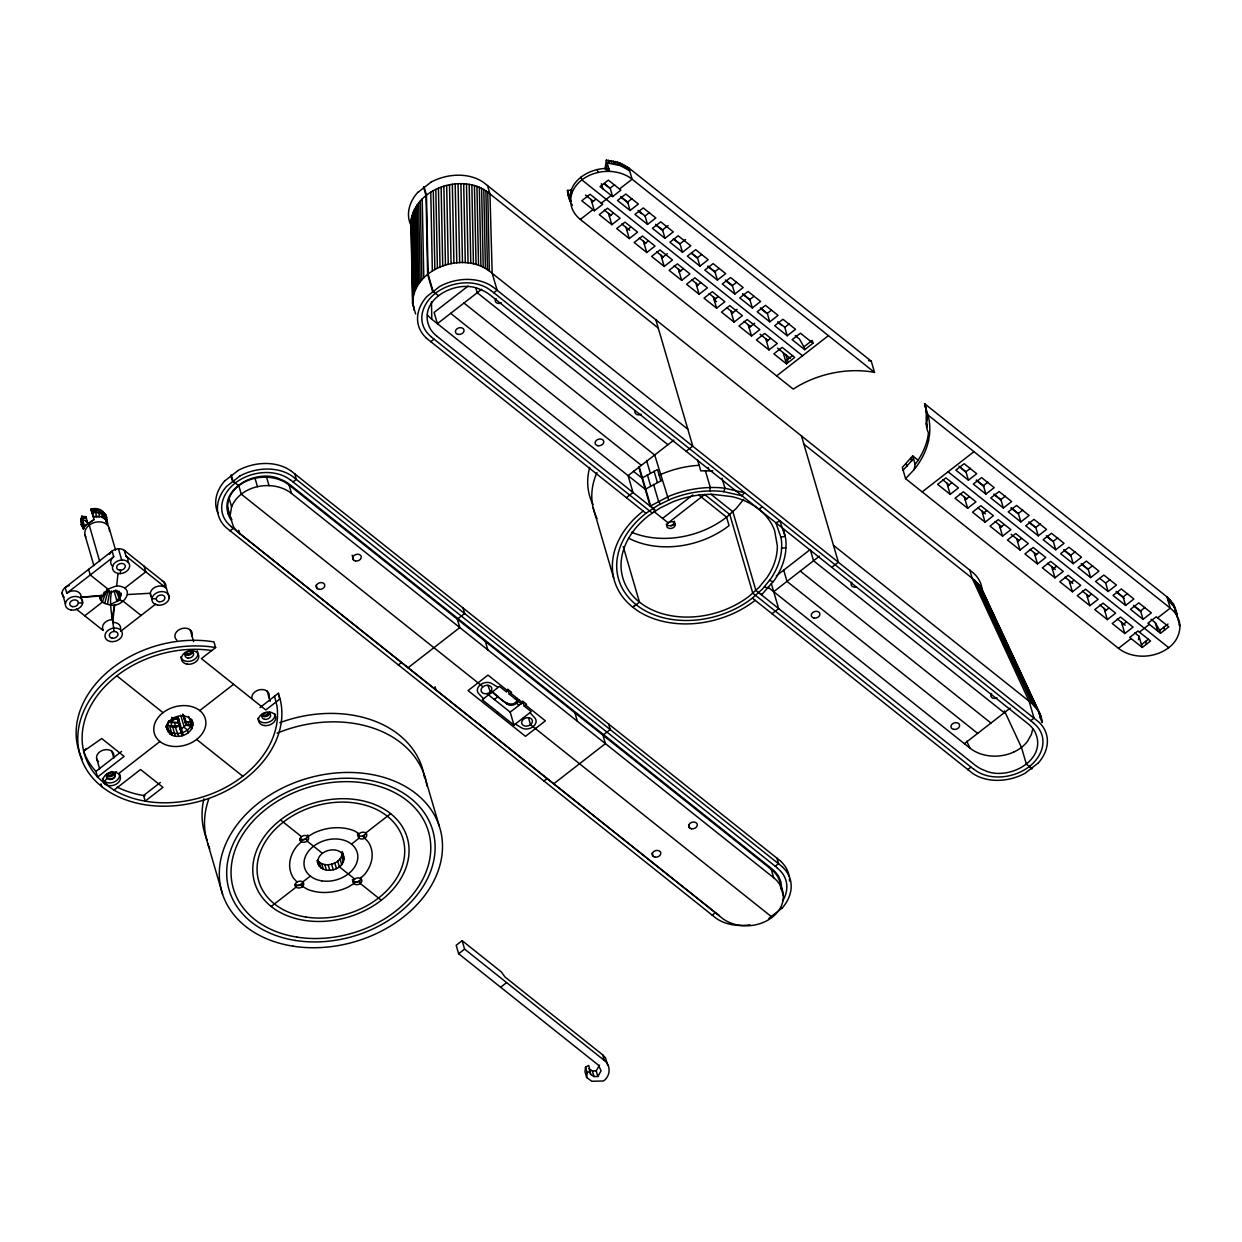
<?xml version="1.0" encoding="UTF-8"?>
<svg xmlns="http://www.w3.org/2000/svg" width="1242" height="1242" viewBox="0 0 1242 1242"><rect width="100%" height="100%" fill="white"/><g stroke="black" fill="none" stroke-linecap="round" stroke-linejoin="round"><path stroke-width="1.5" d="M761.532 594.934L774.527 580.014A88.399 66.199 -16.3 0 0 785.736 550.796L785.891 547.815A65.997 49.432 -16.3 0 0 785.208 536.265L779.852 520.972L775.846 522.758L780.892 537.227A62.674 46.932 -16.3 0 1 781.56 548.203L781.404 551.044A83.975 62.892 -16.3 0 1 770.754 578.788L762.541 588.956L752.404 598.101A83.975 62.892 -16.3 0 1 636.137 604.699L632.69 607.183L628.188 603.193A88.399 66.199 -16.3 0 1 643.185 511.067M926.827 427.481L926.998 414.316L925.352 406.46L927.821 414.89L1170.259 608.114A42.476 31.811 -16.3 0 1 1176.717 615.427C1183.533 626.154 1178.642 640.655 1168.722 647.656A31.205 23.365 -16.3 0 1 1161.192 652.19C1150.775 656.94 1138.448 657.546 1127.689 653.525A42.476 31.811 -16.3 0 1 1118.483 648.34L905.589 478.667L914.096 469.631A89.269 66.866 -16.3 0 0 928.535 440.615L929.513 434.607C923.179 425.261 928.737 413.71 924.529 403.65L1166.968 596.874L1173.426 604.186L1176.547 613.827M415.651 314.009L412.592 303.576L410.947 222.489C414.114 188.458 461.729 172.622 487.749 192.153L658.244 328.043M106.874 519.684L106.703 521.966L106.874 519.684C107.231 512.061 97.652 508.599 91.38 510.478L103.35 514.778L107.169 522.866L105.027 516.61L105.741 514.902L100.307 510.897L103.986 513.008L103.35 514.778L106.222 520.677M114.016 631.464C112.758 618.268 108.582 604.621 111.671 590.99M112.696 566.368A8.834 6.614 -16.3 0 1 113.736 556.742L112.091 551.122L65.158 587.59L66.804 593.21A8.834 6.614 -16.3 0 1 76.383 591.208A8.834 6.614 -16.3 0 1 81.056 597.185L103.769 595.896L107.961 589.081L116.67 585.867L118.021 573.369A8.834 6.614 -16.3 0 1 115.382 562.362A8.834 6.614 -16.3 0 1 129.525 564.598A8.834 6.614 -16.3 0 1 118.037 573.525M120.241 573.633L120.614 570.233M590.633 1074.392L588.77 1065.465L585.525 1067.08L585.013 1071.862L586.643 1077.482L591.766 1081.254L603.503 1080.99C610.396 1076.302 611.281 1065.465 604.295 1060.435L464.601 949.105L462.148 940.675L456.171 945.317L458.64 953.747L598.318 1065.077L601.112 1070.759L597.883 1076.504L594.018 1076.566L590.633 1074.392L589.407 1070.185M586.643 1077.482L587.171 1072.7L585.525 1067.08M687.835 429.235L489.332 271.02C462.909 250.962 413.198 268.225 412.592 303.576M605.04 168.865L606.329 160.14L619.618 162.78L628.825 167.949L871.263 361.189L874.554 372.429L871.884 371.917A89.269 66.866 -16.3 0 0 798.047 386.122L793.219 389.119L580.34 219.43A42.476 31.811 -16.3 0 1 573.882 212.134C568.805 204.014 570.078 193.084 575.993 185.772A31.205 23.365 -16.3 0 1 581.861 179.904C593.365 171.148 609.418 169.005 622.91 174.035A42.476 31.811 -16.3 0 1 632.116 179.205L874.554 372.429M1138.464 639.692L1138.976 636.199L1134.784 632.861M606.127 169.921L607.167 162.95L606.329 160.14M92.964 516.517L92.436 510.943L98.692 510.788L101.58 511.595L102.232 517.51L104.545 518.861M97.544 510.12L98.692 510.788L99.469 516.734L96.426 516.594L95.525 510.633L94.485 509.981M632.69 607.183L636.137 604.699A83.975 62.892 -16.3 0 1 645.995 513.303L657.748 505.432L670.773 499.098A83.975 62.892 -16.3 0 1 706.17 491.071L709.772 490.994L710.331 487.578L705.394 470.718M914.096 469.631L915.152 464.291L917.372 461.31A89.269 66.866 -16.3 0 0 927.712 437.805L928.473 433.116M1032.785 728.852L1031.403 734.41L1027.491 741.365A32.09 24.033 -16.3 0 1 1013.689 752.093M82.282 601.407L81.056 597.185L99.624 595.663C99.143 600.212 103.272 603.659 107.464 604.202L109.839 590.913M141.06 615.458L123.362 601.361L118.207 599.855L119.046 595.756L117.571 590.695M119.356 598.737L120.971 593.381L120.132 597.48L118.207 599.855M120.132 597.48L121.064 593.412M599.467 1065.139L596.238 1070.883L592.372 1070.93L588.987 1068.772M169.797 733.836L166.086 726.617C170.713 739.3 193.721 733.013 191.92 719.863C197.105 732.019 178.832 740.993 169.797 733.836L166.956 724.086C168.726 728.324 185.788 725.033 175.2 726.88A15.804 11.83 -16.3 0 1 171.241 726.694M119.744 598.116L120.971 593.381M104.701 603.426L108.659 588.584M81.32 521.003A12.156 9.098 -16.3 0 1 81.18 518.613L81.832 516.16L86.008 516.827L87.794 523.705M81.584 520.01L82.251 517.572L86.412 518.225M83.851 528.673L81.103 524.45L82.251 517.572L81.289 519.684L83.664 529.014L82.469 524.947L82.997 520.103L87.219 520.988M82.671 524.605L82.096 526.732L83.416 527.136L81.103 524.45L83.416 527.136M85.372 518.613L86.008 516.827M116.67 585.867C138.654 586.845 122.135 610.738 107.464 604.202M319.023 865.86L317.378 860.24C324.146 868.826 340.417 864.308 342.326 853.72L343.972 859.34C342.047 872.163 318.868 875.082 317.176 860.659M167.592 725.514L168.462 722.068L178.258 722.534L182.139 735.792M518.737 699.681C517.666 704.462 511.099 706.884 507.093 704.136L491.227 691.483M289.06 485.017A42.476 31.811 -16.3 0 0 279.854 479.831C266.362 474.817 250.31 476.944 238.806 485.715A31.205 23.365 -16.3 0 0 232.937 491.584C227.022 498.896 225.749 509.825 230.826 517.93A42.476 31.811 -16.3 0 0 231.85 519.529M231.586 506.798L230.112 515.88L233.294 526.36A42.476 31.811 -16.3 0 0 239.753 533.672L721.928 917.993A42.476 31.811 -16.3 0 0 731.134 923.163C741.893 927.184 754.22 926.579 764.653 921.828A31.205 23.365 -16.3 0 0 772.182 917.295A31.205 23.365 -16.3 0 0 778.051 911.426C783.966 904.098 785.239 893.169 780.162 885.065A42.476 31.811 -16.3 0 0 773.704 877.752L291.528 493.447A42.476 31.811 -16.3 0 0 282.322 488.261C264.189 481.368 239.52 487.951 231.586 506.798L229.133 498.368M607.307 171.365L606.453 168.586L609.62 171.396L608.813 168.57C590.695 167.173 566.383 181.146 570.699 201.639M106.781 589.639L102.403 602.075L84.735 615.799M709.772 490.994A62.674 46.932 -16.3 0 1 723.698 491.646L725.002 488.277L722.037 478.154M100.711 600.243L104.328 591.875M105.974 518.799L106.719 517.184M99.764 598.07L101.316 594.965M94.05 519.575C84.006 526.499 75.824 532.088 94.05 519.575L90.961 509.065A12.156 9.098 -16.3 0 1 104.825 514.856M171.831 721.152L171.287 722.021L168.213 721.54M184.111 715.516L186.719 724.459L181.534 728.806L183.242 735.373M517.992 699.898C510.509 711.138 498.104 696.483 492.22 691.421M743.601 499.393L736.195 508.506L726.586 517.169A79.55 59.585 -16.3 0 1 631.526 532.244M905.589 478.667L902.313 467.427L912.684 455.861L918.475 460.472M903.12 470.237L913.507 458.671M417.855 192.417L430.819 182.341M225.066 480.654L238.029 470.578M781.808 908.29L768.845 918.366M1037.939 763.24L1024.976 773.316A44.557 33.363 -16.3 0 1 972.47 773.254L752.404 598.101M86.366 748.445L83.649 751.193L84.984 755.881A99.438 74.473 -16.3 0 0 97.559 777.026L105.151 784.075L114.016 790.129A99.438 74.473 -16.3 0 0 140.719 800.298L146.649 801.416A99.438 74.473 -16.3 0 0 276.919 705.704L274.544 696.25M119.046 595.756L120.195 594.639L119.201 591.27M177.559 717.146L171.97 721.183L168.834 720.686M343.972 859.34C343.397 843.722 315.685 849.109 317.983 863.469M271.16 906.505L296.046 887.161L295.223 884.351A4.425 3.307 -16.3 0 0 301.356 884.009L302.116 883.264A4.425 3.307 -16.3 0 0 302.877 881.525M302.691 882.006A4.425 3.307 -16.3 0 0 297.521 881.758L296.574 882.363A4.425 3.307 -16.3 0 0 296.046 887.161A4.425 3.307 -16.3 0 0 302.179 886.819L302.939 886.074A4.425 3.307 -16.3 0 0 302.691 882.006L310.329 876.076M360.397 878.467L364.76 874.228A41.98 31.438 -16.3 0 0 368.237 841.905L364.76 838.117L363.937 835.307M710.952 494.254L732.873 511.735L755.881 590.431L974.939 765.025A43.33 32.447 -16.3 0 0 984.347 770.319C1008.1 781.839 1049.242 759.669 1034.633 731.243A43.33 32.447 -16.3 0 0 1028.034 723.76L489.845 294.804A43.33 32.447 -16.3 0 0 480.421 289.51C456.668 277.991 415.527 300.16 430.136 328.587A43.33 32.447 -16.3 0 0 436.734 336.07M66.804 593.21L113.736 556.742M468.048 286.064L434.11 312.425L437.401 323.665L481.663 289.277M591.891 202.322L595.772 199.325M612.617 196.578L600.041 186.548L608.332 180.106L620.907 190.135L612.617 196.578L610.148 188.147L614.573 184.701M580.34 219.43L592.946 209.634M601.252 203.191L611.204 195.444M619.494 189.001L632.116 179.205L628.825 167.949M594.359 210.767L602.665 204.309L590.074 194.295L581.784 200.738L594.359 210.767L591.068 199.512M430.726 341.721L434.048 339.144M493.788 292.724L497.111 290.147L492.174 273.287L489.953 193.907L487.485 185.477M124.79 588.134L145.78 571.832L144.134 566.212M609.356 216.248L613.222 213.236M630.082 210.488L617.507 200.474L625.797 194.016L638.372 204.045L630.082 210.488L627.614 202.058L632.038 198.627M611.825 224.678L620.115 218.235L607.54 208.206L599.249 214.649L611.825 224.678L608.533 213.438M229.972 530.908L233.294 528.331M293.034 481.912L296.357 479.334L294.711 473.714M626.822 230.158L630.688 227.162M647.532 224.414L634.957 214.385L643.263 207.942L655.838 217.971L647.532 224.414L645.079 215.984L649.504 212.537M120.536 631.417L155.731 604.062M629.29 238.588L637.581 232.145L625.005 222.116L616.7 228.575L629.29 238.588L625.999 227.348M644.288 244.084L648.433 240.855M664.998 238.324L652.423 228.311L660.728 221.852L673.304 231.881L664.998 238.324L662.529 229.894L668.072 225.594M646.74 252.514L655.046 246.071L642.471 236.042L634.165 242.485L646.74 252.514L643.465 241.274M661.738 257.994L667.28 253.694M682.463 252.25L669.888 242.221L678.179 235.778L690.754 245.807L682.463 252.25L679.995 243.82L685.522 239.52M664.206 266.425L672.512 259.982L659.937 249.952L651.631 256.411L664.206 266.425L660.915 255.184M679.203 271.92L683.348 268.691M699.929 266.161L687.354 256.147L695.644 249.689L708.219 259.718L699.929 266.161L697.461 257.731L701.606 254.517M681.672 280.35L689.962 273.908L677.387 263.878L669.096 270.321L681.672 280.35L678.38 269.11M82.376 759.436A103.862 77.78 -16.3 0 1 79.131 751.581L77.734 746.69A103.862 77.78 -16.3 0 1 212.832 641.726L213.966 641.928L215.611 647.548L201.39 658.602L265.804 709.943L280.024 698.889L278.379 693.269L260.013 707.536M696.669 285.831L700.814 282.617M717.395 280.087L704.804 270.057L713.11 263.615L725.685 273.628L717.395 280.087L714.926 271.656L719.071 268.427M699.137 294.261L707.428 287.818L694.852 277.789L686.562 284.247L699.137 294.261L695.846 283.021M211.777 650.529L206.917 649.908A99.438 74.473 -16.3 0 0 83.649 751.193L101.72 738.54L124.122 756.394L97.559 777.026L95.913 771.406L121.561 751.472M718.28 296.527L714.134 299.757L716.572 301.697M734.845 293.997L722.27 283.983L730.575 277.525L743.151 287.554L734.845 293.997L732.392 285.567L736.537 282.338M116.5 771.81L114.124 772.974A4.425 3.307 -16.3 0 1 113.596 777.771A4.425 3.307 -16.3 0 1 107.48 778.129A4.425 3.307 -16.3 0 1 108.007 773.316M716.603 308.187L724.893 301.744L712.318 291.715L704.012 298.158L716.603 308.187L713.312 296.947M118.425 773.766L159.907 741.521M199.745 710.579L233.589 684.28M114.016 790.129L140.563 769.497L162.966 787.35L145.221 801.137L143.575 795.517L160.342 782.491M731.585 313.667L737.127 309.367M752.31 307.923L739.735 297.894L748.026 291.451L760.616 301.464L752.31 307.923L749.842 299.493L754.003 296.264M734.053 322.097L742.359 315.654L729.784 305.625L721.478 312.084L734.053 322.097L730.777 310.857M749.05 327.593L754.593 323.293M769.776 321.833L757.201 311.804L765.491 305.361L778.066 315.39L769.776 321.833L767.308 313.403L771.453 310.174M751.519 336.023L759.825 329.58L747.234 319.551L738.943 325.994L751.519 336.023L748.227 324.783M766.516 341.503L770.382 338.492M787.242 335.759L774.666 325.73L782.957 319.287L795.532 329.301L787.242 335.759L784.773 327.329L789.198 323.883M768.984 349.933L777.275 343.491L764.699 333.461L756.409 339.92L768.984 349.933L765.693 338.693M673.832 440.118L628.095 475.655L633.032 492.515L626.387 497.685M785.627 361.049L792.536 355.678M804.692 349.67L803.884 346.86L812.175 340.417L812.998 343.227L804.692 349.67L792.117 339.64L800.422 333.198L812.998 343.227M398.263 665.044L401.585 662.467M786.45 363.859L794.74 357.401L782.165 347.387L773.859 353.83L786.45 363.859L783.159 352.619M776.638 375.891L828.414 335.65M686.127 451.25L692.772 446.095L655.792 319.613M408.028 667.808L459.804 627.567L457.351 619.137L464.648 613.47L463.002 607.85M662.591 518.411L692.772 494.968M494.316 699.494L497.84 696.762L497.499 695.629M524.233 706.077L526.561 704.276L523.751 702.04L521.438 703.857L509.282 694.169L511.611 692.368L508.801 690.133L506.472 691.934L499.486 686.36L482.222 699.758L513.971 725.08L531.234 711.666L524.233 706.077L522.758 701.031M636.137 604.699L639.459 602.122A79.55 59.585 -16.3 0 0 749.594 595.881L759.204 587.202L766.997 577.577A79.55 59.585 -16.3 0 0 777.352 545.968L774.635 530.613A79.55 59.585 -16.3 0 0 732.035 496.66L712.566 494.316A79.55 59.585 -16.3 0 0 672.264 502.078L659.937 508.087L648.79 515.539A79.55 59.585 -16.3 0 0 639.459 602.122L623.236 546.651M758.94 509.282L762.262 506.705M496.769 713.451L498.104 712.427M515.352 699.013L516.688 697.973M513.971 725.08L510.198 712.147L523.13 702.087M351.486 844.094L359.109 838.164A4.425 3.307 -16.3 0 0 364.279 838.412L365.226 837.822A4.425 3.307 -16.3 0 0 365.753 833.009L390.64 813.665M776.312 575.884L810.25 549.523L813.541 560.763L1004.235 712.753M773.704 591.704L819.441 556.183M543.872 781.094L547.194 778.517M603.612 734.674L610.257 729.52L608.611 723.9M922.185 491.894L973.961 451.669M771.996 613.734L778.641 608.564L771.36 583.678M831.736 567.315L838.381 562.145L801.401 435.663M553.637 783.857L605.413 743.632L602.96 735.186M947.708 485.917L951.574 482.905M968.434 480.173L955.859 470.144L964.149 463.701L976.724 473.714L968.434 480.173L965.966 471.743L970.39 468.296M950.177 494.347L958.467 487.904L945.892 477.875L937.601 484.333L950.177 494.347L946.885 483.107M965.174 499.843L969.039 496.831M985.884 494.083L973.309 484.07L981.615 477.611L994.19 487.64L985.884 494.083L983.431 485.653L987.856 482.222M967.642 508.273L975.933 501.83L963.357 491.801L955.051 498.244L967.642 508.273L964.351 497.033M982.639 513.753L986.505 510.741M1003.35 508.009L990.774 497.98L999.08 491.537L1011.656 501.551L1003.35 508.009L1000.881 499.579L1005.306 496.132M985.092 522.183L993.398 515.74L980.823 505.711L972.517 512.17L985.092 522.183L981.817 510.943M1000.089 527.679L1003.971 524.667M1020.815 521.919L1008.24 511.89L1016.53 505.447L1029.106 515.477L1020.815 521.919L1018.347 513.489L1022.771 510.058M458.64 953.747L464.601 949.105M1002.558 536.109L1010.864 529.666L998.289 519.637L989.983 526.08L1002.558 536.109L999.267 524.869M1017.555 541.59L1021.436 538.578M1038.281 535.845L1025.706 525.816L1033.996 519.373L1046.571 529.387L1038.281 535.845L1035.812 527.415L1040.237 523.969M1020.024 550.02L1028.314 543.577L1015.739 533.548L1007.448 540.006L1020.024 550.02L1016.732 538.78M1035.021 555.516L1038.886 552.504M1055.747 549.756L1043.156 539.727L1051.462 533.284L1064.037 543.313L1055.747 549.756L1053.278 541.326L1057.703 537.879M1037.489 563.946L1045.78 557.487L1033.204 547.474L1024.914 553.916L1037.489 563.946L1034.198 552.706M500.635 987.235L506.612 982.593M1052.486 569.426L1056.352 566.414M1073.197 563.682L1060.621 553.653L1068.927 547.21L1081.503 557.223L1073.197 563.682L1070.744 555.236L1075.168 551.805M1054.955 577.856L1063.245 571.413L1050.67 561.384L1042.364 567.842L1054.955 577.856L1051.663 566.616M1069.936 583.352L1073.818 580.34M1090.662 577.592L1078.087 567.563L1086.377 561.12L1098.968 571.149L1090.662 577.592L1088.194 569.162L1092.618 565.715M1072.405 591.782L1080.711 585.324L1068.136 575.31L1059.83 581.753L1072.405 591.782L1069.129 580.542M1087.402 597.262L1091.283 594.25M1108.128 591.518L1095.553 581.489L1103.843 575.046L1116.418 585.06L1108.128 591.518L1105.659 583.072L1110.084 579.641M1089.871 605.692L1098.176 599.249L1085.586 589.22L1077.295 595.663L1089.871 605.692L1086.579 594.452M712.163 915.23L715.485 912.653M775.225 866.233L778.548 863.656L776.902 858.036M1104.868 611.188L1108.733 608.176M1125.594 605.428L1113.018 595.399L1121.309 588.956L1133.884 598.986L1125.594 605.428L1123.125 596.998L1127.55 593.552M1107.336 619.618L1115.627 613.16L1103.051 603.146L1094.761 609.589L1107.336 619.618L1104.045 608.363M964.397 743.694L1010.134 708.157M1122.333 625.099L1126.199 622.087M1143.044 619.354L1130.468 609.325L1138.774 602.867L1151.35 612.896L1143.044 619.354L1140.591 610.909L1145.015 607.478M1124.802 633.529L1133.092 627.086L1120.517 617.057L1112.211 623.5L1124.802 633.529L1121.51 622.289M1118.483 648.355L1131.089 638.543M1139.395 632.1L1149.347 624.369M1157.637 617.911L1170.259 608.114L1166.968 596.874M967.658 769.683L970.98 767.106M1030.72 720.686L1034.043 718.093L1029.106 701.233L972.16 578.229L969.692 569.799M1141.429 644.645L1148.353 639.257M1160.509 633.265L1147.934 623.236L1156.24 616.793L1168.815 626.822L1160.509 633.265L1159.686 630.455L1167.992 624.012M1142.252 647.455L1150.558 640.996L1137.983 630.983L1129.677 637.425L1142.252 647.455L1138.976 636.199M110.522 604.342L120.66 599.715M660.806 480.825L657.515 469.585L641.959 478.077L650.14 506.146L669.267 496.117A88.399 66.199 -16.3 0 1 706.527 487.671L710.331 487.578A65.997 49.432 -16.3 0 1 725.002 488.277L744.362 492.686L742.033 495.806L723.698 491.646M662.079 480.266L645.203 489.286L431.797 319.21A43.33 32.447 -16.3 0 1 427.45 314.925M307.923 836.642L313.372 833.273A41.98 31.438 -16.3 0 1 354.467 830.929L359.248 833.724M357.339 833.894A4.425 3.307 -16.3 0 0 363.456 835.602L364.418 835.012A4.425 3.307 -16.3 0 0 365.94 832.528M239.675 476.198L226.712 486.274A44.557 33.363 -16.3 0 0 226.122 527.586L716.261 918.381A44.557 33.363 -16.3 0 0 749.78 924.809M587.171 1072.7L590.416 1071.085M659.16 475.205L662.7 473.637A88.399 66.199 -16.3 0 1 692.384 465.874L699.122 465.253M1013.751 752.047C1003.07 756.921 990.448 757.558 979.426 753.444A43.33 32.447 -16.3 0 1 970.002 748.165L768.006 587.155M181.316 732.966L180.447 729.333L181.565 728.914L178.243 717.565L177.156 718.078A8.352 6.257 -16.3 0 1 175.029 718.419M81.18 518.613L85.822 516.951M98.273 512.651L101.58 511.595M780.892 537.227L785.208 536.265L783.236 529.511M179.283 726.027L175.2 726.88L178.724 736.32M171.505 722.922L171.194 726.523L179.19 726.058L178.351 722.813L168.539 722.347M92.125 513.008L95.23 512.511M96.426 516.594C87.763 517.262 106.175 514.483 106.61 520.491A12.591 9.439 -16.3 0 1 107.744 525.242M101.037 513.427L103.986 513.008L102.605 512.247L105.741 514.902L103.35 514.778M781.56 548.203L785.891 547.815M568.324 195.786L570.513 202.042L567.408 190.399L571.103 190.088M127.569 594.545L150.282 593.257L151.928 598.877L156.259 598.628M78.37 603.053L82.702 602.805M712.815 470.811L700.767 470.873L697.476 459.633M91.38 510.478L95.525 510.633M99.624 595.663L103.769 595.896M629.647 170.775L620.441 165.605L607.167 162.95L608.813 168.57M83.23 529.123A12.591 9.439 -16.3 0 1 83.773 524.108L81.832 516.16M185.896 721.649L190.523 722.378M186.719 724.459L191.346 725.188M215.611 647.548L214.478 647.346A103.862 77.78 -16.3 0 0 79.286 724.831A103.862 77.78 -16.3 0 0 180.106 805.189A103.862 77.78 -16.3 0 0 280.273 699.789L280.024 698.889M145.019 795.796L139.073 794.678A99.438 74.473 -16.3 0 1 117.229 787.133M868.593 360.661L871.263 361.189M82.997 520.103L81.289 519.684L80.963 521.951L82.329 522.54M769.543 580.433L773.207 581.784M764.435 586.798L767.882 588.429M758.707 592.682L761.92 594.561M307.752 834.95A4.425 3.307 -16.3 0 1 305.827 838.629A4.425 3.307 -16.3 0 1 300.999 839.142L300.16 838.661L301.822 841.952A4.425 3.307 -16.3 0 0 307.1 841.113L322.439 853.347M119.511 773.875A8.834 6.614 -16.3 0 1 115.646 781.202A8.834 6.614 -16.3 0 1 106.005 782.243L104.328 781.265A8.834 6.614 -16.3 0 1 102.418 778.346M105.151 784.075L106.828 785.053A8.834 6.614 -16.3 0 0 120.35 779.029A8.834 6.614 -16.3 0 0 109.513 772.695A8.834 6.614 -16.3 0 0 105.151 784.075L104.328 781.265L107.48 778.129M498.151 687.385L492.639 684.047A8.834 6.614 -16.3 0 0 480.406 684.73A8.834 6.614 -16.3 0 0 479.365 694.356L483.542 698.734M515.306 724.039L520.817 727.393A8.834 6.614 -16.3 0 0 533.051 726.694A8.834 6.614 -16.3 0 0 534.091 717.069L529.899 712.691M438.379 295.58L432.558 291.296L427.621 274.42L426.037 195.553L423.569 187.123M1004.436 710.859L1021.467 747.389L1026.404 764.249L1032.211 768.534M482.921 686.748A5.527 4.145 -16.3 0 0 484.582 693.719A5.527 4.145 -16.3 0 0 491.77 688.13A5.527 4.145 -16.3 0 0 482.921 686.748L241.274 494.145L238.806 485.715L232.44 480.98L230.795 475.36M632.939 607.385L637.953 610.986A88.399 66.199 -16.3 0 0 755.198 600.336M492.391 286.498L1038.622 721.866A44.557 33.363 -16.3 0 1 1038.033 763.287M290.612 470.563L780.861 861.296M604.559 183.692L610.148 188.147M620.627 196.5L627.614 202.058M638.093 210.41L645.079 215.984M655.543 224.321L662.529 229.894M674.406 239.364L679.995 243.82M691.872 253.275L697.461 257.731M707.94 266.083L714.926 271.656M725.39 279.993L732.392 285.567M742.856 293.919L749.842 299.493M760.321 307.83L767.308 313.403M777.787 321.756L784.773 327.329M795.237 335.666L799.429 339.004L803.884 346.86M958.979 466.169L965.966 471.743M976.445 480.08L983.431 485.653M993.895 494.005L1000.881 499.579M1011.361 507.916L1018.347 513.489M1028.826 521.842L1035.812 527.415M1046.292 535.752L1053.278 541.326M1063.742 549.678L1070.744 555.236M1081.208 563.589L1088.194 569.162M1100.07 578.617L1105.659 583.072M1116.139 591.425L1123.125 596.998M1133.604 605.351L1140.591 610.909M1151.055 619.261L1155.246 622.599L1159.686 630.455M603.923 183.63L609.962 188.442M622.025 198.068L628.048 202.865M638.605 211.28L641.617 213.686M656.707 225.702L662.731 230.515M673.288 238.93L679.327 243.727M691.39 253.352L697.414 258.165M707.971 266.564L715.516 272.588M726.073 281.002L732.112 285.8M742.669 294.214L750.199 300.222M760.756 308.637L766.795 313.45M778.858 323.06L781.87 325.466M961.246 468.436L965.764 472.038M976.321 480.452L983.866 486.46M994.423 494.875L1000.447 499.688M1011.004 508.102L1018.549 514.11M1030.612 523.72L1035.145 527.322M1047.208 536.948L1051.726 540.549M1065.294 551.37L1071.334 556.168M1081.891 564.582L1087.914 569.395M1116.574 592.232L1124.119 598.24M1134.676 606.655L1140.699 611.468M802.518 355.771L581.861 179.904L581.008 177.125M948.065 471.774L1168.722 647.656M585.479 195.056L593.521 201.468M604.342 210.1L610.971 215.378M621.807 224.01L629.663 230.267M639.273 237.936L645.902 243.215M656.723 251.847L663.368 257.141M674.189 265.757L680.833 271.051M691.654 279.683L698.283 284.977M709.12 293.593L715.749 298.887M726.57 307.519L733.215 312.813M744.036 321.43L750.68 326.724M760.104 334.238L768.13 340.634M777.57 348.164L790.3 358.301M942.694 479.769L949.323 485.063M960.159 493.679L966.788 498.973M977.625 507.605L985.48 513.862M995.075 521.516L1001.72 526.81M1011.143 534.324L1019.185 540.72M1030.006 549.352L1036.635 554.646M1047.472 563.278L1055.327 569.535M1064.937 577.188L1072.793 583.461M1082.387 591.114L1089.032 596.393M1099.853 605.025L1106.482 610.319M1117.319 618.951L1125.174 625.207M803.853 444.093L974.365 579.998L980.528 586.674L984.052 594.701M833.444 545.285L1031.962 703.5L1039.259 712.085L1042.317 722.534L1039.88 717.317M490.994 290.504L1033.53 722.906M667.932 444.714L477.238 292.724L475.826 287.896M463.949 303.032L654.658 455.022M800.252 571.072L990.961 723.061M698.578 494.859L726.586 517.169L729.054 525.614A79.55 59.585 -16.3 0 1 628.561 538.128M450.675 313.357L641.369 465.346M977.671 733.385L786.978 581.396L783.702 570.156M633.389 471.246L641.959 478.077L638.745 467.085M436.734 336.07L655.776 510.648M653.54 511.207L668.196 522.882A4.425 3.307 -16.3 0 1 675.275 524A4.425 3.307 -16.3 0 1 669.516 528.455A4.425 3.307 -16.3 0 1 668.196 522.882L704.695 494.502L729.784 514.498L752.792 593.195L973.79 769.326M431.253 336.924L652.236 513.055M645.995 513.303L426.146 337.964M290.861 480.188L777.399 867.956M780.876 888.946L779.96 881.727L777.694 876.635A42.476 31.811 -16.3 0 0 771.235 869.322L289.06 485.017L291.528 493.447M507.807 690.909L487.982 675.105L468.063 690.583L525.475 736.32L545.378 720.857L525.568 705.052M510.602 693.129L522.758 702.817M518.83 705.44L515.989 702.32M490.854 693.067L487.873 685.305M522.603 718.373L523.534 719.102A5.527 4.145 -16.3 0 1 532.368 720.5A5.527 4.145 -16.3 0 1 525.18 726.089A5.527 4.145 -16.3 0 1 523.534 719.102M772.182 917.279L530.52 724.691L528.471 717.659M487.097 693.735L510.198 712.147M231.121 526.608L717.659 914.376M88.539 522.618L99.702 561.539M165.574 587.606L163.928 581.986L124.324 550.423L125.97 556.043L165.574 587.606A8.834 6.614 -16.3 0 0 153.34 588.304A8.834 6.614 -16.3 0 0 152.3 597.93M76.259 609.046L103.117 630.455M462.148 940.675L501.349 971.927L504.966 976.973L602.649 1054.815L605.459 1057.796L607.664 1065.015M171.598 717.348L173.709 719.025M116.826 675.834L163.028 712.66A26.517 19.856 -16.3 0 1 205.473 719.351A26.517 19.856 -16.3 0 1 170.977 746.147A26.517 19.856 -16.3 0 1 163.028 712.66M196.624 739.44L242.827 776.266M280.506 819.922A79.55 59.585 -16.3 0 1 407.842 839.965A79.55 59.585 -16.3 0 1 304.368 920.369A79.55 59.585 -16.3 0 1 280.506 819.922L301.495 836.658A4.425 3.307 -16.3 0 1 307.612 836.301L308.233 836.968A4.425 3.307 -16.3 0 1 307.1 841.113L306.277 838.303M381.31 900.264L360.304 883.528A4.425 3.307 -16.3 0 0 360.817 878.715L359.978 878.218A4.425 3.307 -16.3 0 0 354.7 879.057L339.361 866.823L337.715 861.203M1167.791 599.684L1174.249 606.996L1177.432 617.476L1176.609 614.666M782.507 866.916L292.258 476.183A44.557 33.363 -16.3 0 0 239.628 476.121M1029.199 766.485L1031.776 768.876M435.569 293.345L432.992 290.954L428.071 274.078L426.472 195.211L424.019 186.781M290.737 480.281A40.086 30.025 -16.3 0 0 235.328 482.936L232.875 480.638L231.229 475.018M652.966 508.397L650.622 505.851L639.211 466.868M297.055 882.053L293.562 878.265A41.98 31.438 -16.3 0 1 297.04 845.942L301.402 841.703L300.58 838.893M1179.046 624.943L1179.9 625.906L1177.851 618.873M660.511 503.973L658.493 501.24L653.571 484.38M571.413 203.688L572.453 205.287M668.677 500.029L654.581 454.634M569.69 199.232L570.59 200.878M778.517 876.293L780.814 881.509L781.746 888.899M228.28 513.769L229.196 515.461M981.661 588.584L1041.029 716.106M980.528 586.674L1038.11 710.191M979.208 584.858L1041.634 718.202M985.294 598.582L988.539 605.537M992.591 614.231L995.028 619.447M1003.132 636.851L1004.762 640.329M1008.814 649.023L1013.674 659.455M1019.356 671.643L1020.971 675.12M1027.46 689.031L1033.142 701.218M1038.824 713.389L1042.069 720.344M977.733 583.135L1035.331 706.636M976.103 581.489L1033.701 704.99M974.365 579.998L1031.962 703.5M966.757 741.195L970.002 748.165M104.297 514.079L105.244 516.268M192.743 722.673C188.116 709.989 165.108 716.292 166.909 729.427M109.389 530.862A12.591 9.439 -16.3 0 0 102.744 522.339A12.591 9.439 -16.3 0 0 89.082 525.211C85.543 527.834 83.276 532.973 85.853 537.025M115.832 589.934L119.915 600.181M597.216 169.657L598.07 172.452M571.336 189.778L572.189 192.557M927.821 414.89L928.442 416.986A89.269 66.866 -16.3 0 1 929.513 434.607M627.163 166.723L628.002 169.549M625.425 165.59L626.247 168.415M623.562 164.549L624.4 167.375M621.637 163.618L622.459 166.428M619.618 162.78L620.441 165.605M617.522 162.05L618.361 164.876M615.38 161.444L616.203 164.255M613.175 160.948L613.998 163.758M610.924 160.56L611.747 163.37M608.642 160.296L609.465 163.106M567.563 192.215L569.162 198.596M568.945 197.525L569.768 200.335M1163.847 627.226L1164.654 630.036M1155.246 622.599L1157.715 631.029M1145.59 641.415L1146.413 644.225M912.684 455.861L915.152 464.291M785.953 354.839L787.925 361.593M708.173 467.427L709.12 470.64M601.361 183.723L602.836 188.784M780.876 887.114L783.345 895.544M771.235 869.322L773.704 877.752M654.068 471.137L657.344 482.377M646.57 460.44L650.28 473.124M567.408 190.399L569.845 198.86M647.346 474.677L650.637 485.917M688.689 824.641L689.667 828.01M593.164 507.792L613.703 578.058M652.174 853.006L653.168 856.39M574.937 712.877L577.406 721.307M507.807 689.108L509.282 694.169M506.767 703.019L507.093 704.136M485.358 641.462L487.827 649.892M602.649 1054.815L604.295 1060.435M596.238 1070.883L597.883 1076.504M592.372 1070.93L594.018 1076.566M435.057 686.748L436.035 690.133M424.438 775.412L439.233 826.008M352.169 555.143L353.66 560.204M316.167 585.199L317.145 588.568M266.564 477.207L269.033 485.638M363.456 835.602L364.279 838.412M255.014 478.248L257.482 486.693M358.286 835.354L359.109 838.164A4.425 3.307 -16.3 0 1 358.876 834.096L359.637 833.351A4.425 3.307 -16.3 0 1 365.753 833.009M359.481 880.718L360.304 883.528A4.425 3.307 -16.3 0 1 354.187 883.869L353.566 883.202A4.425 3.307 -16.3 0 1 354.7 879.057M353.054 880.718L353.877 883.543L348.443 886.912A41.98 31.438 -16.3 0 1 307.333 889.241L302.551 886.446L301.728 883.636M342.575 852.493L343.817 856.716M341.954 851.5L342.776 854.31M341.597 856.406L343.242 862.026M340.029 858.967L341.674 864.587M238.759 530.303L239.753 533.672M334.828 862.988L336.473 868.608M227.643 507.45L230.112 515.88M331.567 864.199L333.213 869.819M328.152 864.742L329.798 870.363M324.799 864.587L326.444 870.207M321.756 863.733L323.401 869.353M319.225 862.258L320.871 867.879M267.185 691.189L270.135 701.295M301.356 884.009L302.179 886.819M190.181 629.803L193.628 641.617M169.238 597.899L165.947 586.659A8.834 6.614 -16.3 0 0 162.252 581.008M191.066 719.025L192.898 725.312M188.8 716.494L192.168 727.998M191.625 728.868L190.802 726.058L186.036 725.297L182.745 714.057M189.032 724.816L188.21 722.006L185.865 721.555L183.133 714.88L186.191 725.328M188.287 732.796L187.464 729.986L184.297 727.455L180.695 715.159M180.447 729.333L177.404 718.885A8.352 6.257 -16.3 0 1 173.166 719.118M174.843 723.077L175.153 726.71M207.771 843.566L222.566 894.162M172.529 726.415L175.37 736.164M118.425 548.778L121.716 560.018M169.486 725.576L172.327 735.326M109.234 528.378L115.615 550.175M166.118 725.545L167.949 731.833M106.129 521.19L106.921 523.907M83.773 524.108L84.596 526.918M84.875 534.743L93.911 565.638M88.617 569.348L90.262 574.968L107.961 589.081L109.808 593.164C113.038 590.292 120.567 590.773 120.505 596.144M111.858 751.27L113.829 758.024M62.1 592.543L65.391 603.783M106.005 782.243L106.828 785.053M96.659 758.676L99.624 768.782M101.006 783.842L101.828 786.652M1175.087 607.54L1176.966 613.858M1174.327 605.848L1175.149 608.642M1176.453 612.849L1177.276 615.659M1173.426 604.186L1174.249 606.996M1172.401 602.587L1173.209 605.397M1171.237 601.05L1172.044 603.86M1169.933 599.591L1170.756 602.386M1168.52 598.194L1169.327 601.004M924.529 403.65L925.973 408.556M926.19 411.506L926.998 414.316M926.532 417.39L927.355 420.2M926.221 423.367L927.044 426.177M927.712 437.805L928.535 440.615M910.805 458.391L911.628 461.201M906.163 463.67L906.986 466.48M278.379 693.269L278.627 694.169M114.016 590.602L116.95 601.268M180.494 730.156L178.506 718.481L177.404 718.885L178.258 722.534M90.961 509.065L92.156 513.753M411.692 229.025L410.947 222.489M568.696 196.826L568.199 193.24M487.749 192.153L489.332 271.02M485.87 190.756L487.454 269.638M483.806 189.452L485.405 268.334M481.632 188.272L483.216 267.139M479.334 187.216L480.918 266.083M476.928 186.3L478.527 265.167M474.428 185.508L476.028 264.375M471.851 184.856L473.435 263.723M469.197 184.344L470.78 263.211M466.48 183.987L468.063 262.854M463.701 183.754L465.284 262.621M460.891 183.692L462.474 262.559M458.05 183.754L459.649 262.621M455.193 183.971L456.792 262.854M452.336 184.344L453.935 263.211M449.495 184.856L451.079 263.723M446.67 185.508L448.253 264.375M443.875 186.3L445.459 265.167M441.127 187.216L442.726 266.099M438.442 188.287L440.025 267.154M435.818 189.467L437.401 268.334M433.287 190.771L434.871 269.638M430.772 192.246L432.356 271.113M431.455 301.884L431.797 319.21M422.202 198.891L423.786 277.758M420.308 200.847L421.907 279.729M418.616 202.834L420.2 281.701M417.079 204.883L418.663 283.75M415.697 206.979L417.281 285.846M414.486 209.137L416.07 288.004M413.446 211.326L415.03 290.193M412.577 213.531L414.176 292.413M412.872 259.982L412.949 263.832M413.803 306.153L413.881 310.003M411.894 215.766L413.493 294.633M412.297 259.811L412.965 292.507M411.397 218.018L412.981 296.885M411.086 220.253L412.841 305.749M300.983 841.471A4.425 3.307 -16.3 0 1 301.495 836.658M360.956 877.364A4.425 3.307 -16.3 0 1 358.534 881.308A4.425 3.307 -16.3 0 1 353.365 881.059L352.744 880.392A4.425 3.307 -16.3 0 1 352.402 879.6M279.792 722.704A113.581 85.061 -16.3 0 1 424.547 777.818M207.29 840.353A113.581 85.061 -16.3 0 1 203.905 798.777M277.09 733.168A113.581 85.061 -16.3 0 1 427.015 786.248M209.758 848.783A113.581 85.061 -16.3 0 1 208.889 798.622M364.48 835.618A8.834 6.614 -16.3 0 1 362.322 836.409M306.355 838.909A8.834 6.614 -16.3 0 1 299.71 839.965M301.418 884.614A8.834 6.614 -16.3 0 1 296.993 885.763M359.543 881.308A8.834 6.614 -16.3 0 1 355.119 882.472M192.789 651.584A4.425 3.307 -16.3 0 1 189.234 655.062A4.425 3.307 -16.3 0 1 184.546 653.742M269.747 712.085A4.425 3.307 -16.3 0 1 266.797 716.261A4.425 3.307 -16.3 0 1 261.55 715.113M108.954 772.726A4.425 3.307 -16.3 0 1 113.286 772.477M98.568 761.594A8.834 6.614 -16.3 0 1 102.574 750.339A8.834 6.614 -16.3 0 1 113.86 755.943M176.907 640.127A8.834 6.614 -16.3 0 1 182.015 628.53A8.834 6.614 -16.3 0 1 191.703 636.261M251.986 698.578A8.834 6.614 -16.3 0 1 261.27 689.543A8.834 6.614 -16.3 0 1 268.707 697.631M114.466 773.052A4.425 3.307 -16.3 0 1 110.911 776.514A4.425 3.307 -16.3 0 1 106.207 775.21M113.814 772.54A4.425 3.307 -16.3 0 1 106.408 774.465M269.141 712.442A4.425 3.307 -16.3 0 1 261.751 714.383M192.137 651.072A4.425 3.307 -16.3 0 1 184.748 653.013M279 695.831A103.862 77.78 -16.3 0 1 279.59 699.168M95.913 771.406A99.438 74.473 -16.3 0 1 83.882 751.798M274.839 713.777A8.834 6.614 -16.3 0 1 267.822 722.456A8.834 6.614 -16.3 0 1 257.746 718.249M197.152 650.824A8.834 6.614 -16.3 0 1 191.92 660.744A8.834 6.614 -16.3 0 1 180.742 656.878M64.118 597.216A8.834 6.614 -16.3 0 1 69.226 585.603M109.529 554.289A8.834 6.614 -16.3 0 1 117.291 548.902A8.834 6.614 -16.3 0 1 125.551 551.758M125.97 556.043A8.834 6.614 -16.3 0 1 127.507 562.486M103.319 630.253A8.834 6.614 -16.3 0 1 111.904 619.618L114.652 604.575L112.727 622.428A8.834 6.614 -16.3 0 1 120.645 628.747M87.095 522.587A7.514 5.636 -16.3 0 1 86.055 521.454M231.245 526.499A40.086 30.025 -16.3 0 1 235.328 482.936M231.074 519.917A43.33 32.447 -16.3 0 1 230.003 518.271C215.409 489.845 256.535 467.675 280.304 479.195A43.33 32.447 -16.3 0 1 289.712 484.489L771.903 868.81A43.33 32.447 -16.3 0 1 778.517 876.293M719.491 915.571A40.086 30.025 -16.3 0 1 717.783 914.283M777.275 868.065A40.086 30.025 -16.3 0 1 782.615 901.118M237.983 470.501A44.557 33.363 -16.3 0 1 290.535 470.625M217.878 512.962A44.557 33.363 -16.3 0 1 224.973 480.607M782.413 866.978A44.557 33.363 -16.3 0 1 781.901 908.337M780.768 861.358A44.557 33.363 -16.3 0 1 789.213 876.635M789.462 878.824A44.557 33.363 -16.3 0 1 789.524 881.028M431.378 336.815A40.086 30.025 -16.3 0 1 435.445 293.252A40.086 30.025 -16.3 0 1 490.854 290.597M973.914 769.233A40.086 30.025 -16.3 0 0 1029.323 766.578A40.086 30.025 -16.3 0 0 1033.406 723.015M501.473 302.877A4.425 3.307 -16.3 0 1 496.303 302.629A4.425 3.307 -16.3 0 1 496.055 298.561M997.031 697.864A4.425 3.307 -16.3 0 1 991.877 697.616A4.425 3.307 -16.3 0 1 991.628 693.548M856.235 586.938A4.425 3.307 -16.3 0 1 851.81 585.976A4.425 3.307 -16.3 0 1 851.903 582.234M641.136 414.254A4.425 3.307 -16.3 0 1 636.37 414.269A4.425 3.307 -16.3 0 1 635.205 410.776M492.298 286.56A44.557 33.363 -16.3 0 0 439.746 286.436L426.829 296.59A44.557 33.363 -16.3 0 0 426.239 337.902M982.251 590.587A44.557 33.363 -16.3 0 0 973.542 573.121L483.402 182.326A44.557 33.363 -16.3 0 0 430.757 182.279M411.645 226.696A44.557 33.363 -16.3 0 1 417.762 192.386M597.107 518.644A88.399 66.199 -16.3 0 1 596.952 472.565M674.453 521.174A4.425 3.307 -16.3 0 1 671.487 525.35A4.425 3.307 -16.3 0 1 666.24 524.217M593.008 504.578A88.399 66.199 -16.3 0 1 589.702 467.365M674.949 523.953A8.834 6.614 -16.3 0 1 670.882 525.94M295.518 940.473A106.067 79.441 -16.3 0 0 433.489 833.273A106.067 79.441 -16.3 0 0 263.692 806.524A106.067 79.441 -16.3 0 0 295.518 940.473M293.019 946.171A113.581 85.061 -16.3 0 0 440.755 831.364A113.581 85.061 -16.3 0 0 258.941 802.736A113.581 85.061 -16.3 0 0 293.019 946.171M321.756 880.857A27.402 20.524 -16.3 0 0 357.401 853.161A27.402 20.524 -16.3 0 0 313.543 846.252A27.402 20.524 -16.3 0 0 321.756 880.857M305.842 917.031A75.125 56.263 -16.3 0 0 403.572 841.082A75.125 56.263 -16.3 0 0 283.3 822.142A75.125 56.263 -16.3 0 0 305.842 917.031M296.993 937.12A101.642 76.135 -16.3 0 0 429.22 834.391A101.642 76.135 -16.3 0 0 266.502 808.759A101.642 76.135 -16.3 0 0 296.993 937.12M109.498 779.464A4.425 3.307 -16.3 0 0 115.242 774.992A4.425 3.307 -16.3 0 0 108.163 773.875A4.425 3.307 -16.3 0 0 109.498 779.464M187.821 657.996A4.425 3.307 -16.3 0 0 193.566 653.525A4.425 3.307 -16.3 0 0 186.486 652.407A4.425 3.307 -16.3 0 0 187.821 657.996M264.825 719.366A4.425 3.307 -16.3 0 0 270.57 714.895A4.425 3.307 -16.3 0 0 263.49 713.777A4.425 3.307 -16.3 0 0 264.825 719.366M264.173 725.53A8.834 6.614 -16.3 0 0 275.662 716.587A8.834 6.614 -16.3 0 0 261.519 714.367A8.834 6.614 -16.3 0 0 264.173 725.53M187.169 664.159A8.834 6.614 -16.3 0 0 198.658 655.217A8.834 6.614 -16.3 0 0 184.515 652.997A8.834 6.614 -16.3 0 0 187.169 664.159M72.564 606.639A4.425 3.307 -16.3 0 0 78.308 602.184A4.425 3.307 -16.3 0 0 71.244 601.066A4.425 3.307 -16.3 0 0 72.564 606.639M71.089 609.993A8.834 6.614 -16.3 0 0 82.593 601.066A8.834 6.614 -16.3 0 0 68.434 598.83A8.834 6.614 -16.3 0 0 71.089 609.993M119.511 570.171A4.425 3.307 -16.3 0 0 125.256 565.7A4.425 3.307 -16.3 0 0 118.176 564.598A4.425 3.307 -16.3 0 0 119.511 570.171M112.168 638.202A4.425 3.307 -16.3 0 0 117.912 633.746A4.425 3.307 -16.3 0 0 110.849 632.628A4.425 3.307 -16.3 0 0 112.168 638.202M110.693 641.555A8.834 6.614 -16.3 0 0 122.197 632.628A8.834 6.614 -16.3 0 0 108.038 630.393A8.834 6.614 -16.3 0 0 110.693 641.555M159.1 601.733A4.425 3.307 -16.3 0 0 164.86 597.262A4.425 3.307 -16.3 0 0 157.781 596.16A4.425 3.307 -16.3 0 0 159.1 601.733M157.625 605.087A8.834 6.614 -16.3 0 0 169.129 596.144A8.834 6.614 -16.3 0 0 154.986 593.924A8.834 6.614 -16.3 0 0 157.625 605.087M355.491 560.98A4.425 3.307 -16.3 0 0 361.251 556.509A4.425 3.307 -16.3 0 0 354.172 555.391A4.425 3.307 -16.3 0 0 355.491 560.98M318.992 589.345A4.425 3.307 -16.3 0 0 324.736 584.873A4.425 3.307 -16.3 0 0 317.657 583.756A4.425 3.307 -16.3 0 0 318.992 589.345M691.515 828.787A4.425 3.307 -16.3 0 0 697.259 824.315A4.425 3.307 -16.3 0 0 690.195 823.198A4.425 3.307 -16.3 0 0 691.515 828.787M655 857.151A4.425 3.307 -16.3 0 0 660.76 852.695A4.425 3.307 -16.3 0 0 653.68 851.577A4.425 3.307 -16.3 0 0 655 857.151M458.236 334.409A4.425 3.307 -16.3 0 0 463.996 329.953A4.425 3.307 -16.3 0 0 456.916 328.835A4.425 3.307 -16.3 0 0 458.236 334.409M953.809 729.396A4.425 3.307 -16.3 0 0 959.554 724.924A4.425 3.307 -16.3 0 0 952.49 723.807A4.425 3.307 -16.3 0 0 953.809 729.396M814.115 618.05A4.425 3.307 -16.3 0 0 819.86 613.579A4.425 3.307 -16.3 0 0 812.78 612.477A4.425 3.307 -16.3 0 0 814.115 618.05M597.976 445.738A4.425 3.307 -16.3 0 0 603.721 441.267A4.425 3.307 -16.3 0 0 596.641 440.149A4.425 3.307 -16.3 0 0 597.976 445.738"/></g></svg>
